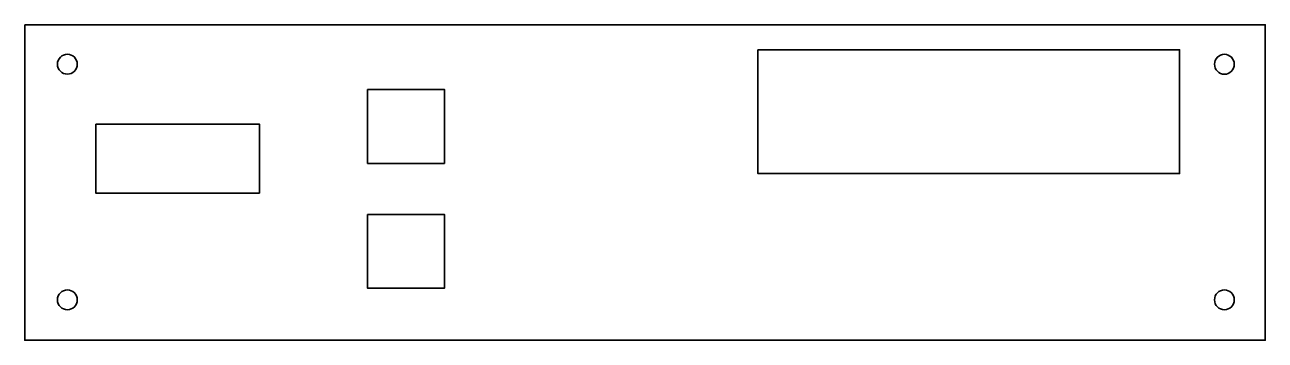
# Model space of a CAD drawing. Header units: millimetres. Extents: x 0 to 200, y 0 to 51.
import ezdxf

# ---------------------------------------------------------------- set-up
doc = ezdxf.new("R2010")
doc.units = ezdxf.units.MM
doc.header["$MEASUREMENT"] = 0
doc.layers.add('Layer 1', color=7, linetype='Continuous')

msp = doc.modelspace()

# ---------------------------------------------------------------- linework, layer by layer
at = {"layer": 'Layer 1', "color": 250, "lineweight": 35, "true_color": 0x231f20}
for points in [[(0, 50.96), (200.05, 50.96), (200.05, 0), (0, 0), (0, 50.96)], [(118.24, 46.93), (186.24, 46.93), (186.24, 26.93), (118.24, 26.93), (118.24, 46.93)], [(55.28, 40.51), (67.68, 40.51), (67.68, 28.57), (55.28, 28.57), (55.28, 40.51)], [(11.45, 34.92), (37.85, 34.92), (37.85, 23.76), (11.45, 23.76), (11.45, 34.92)], [(55.28, 20.33), (67.68, 20.33), (67.68, 8.4), (55.28, 8.4), (55.28, 20.33)]]:
    msp.add_lwpolyline(points, dxfattribs=at)
at = {"layer": 'Layer 1', "lineweight": 0}
for points in [[(8.46, 44.58), (8.46, 43.7), (7.75, 42.98), (6.86, 42.98), (5.98, 42.98), (5.26, 43.7), (5.26, 44.58), (5.26, 45.47), (5.98, 46.19), (6.86, 46.19), (7.75, 46.19), (8.46, 45.47), (8.46, 44.58)], [(195.07, 44.58), (195.07, 43.69), (194.35, 42.97), (193.47, 42.97), (192.58, 42.97), (191.87, 43.69), (191.87, 44.58), (191.87, 45.46), (192.58, 46.19), (193.47, 46.19), (194.35, 46.19), (195.07, 45.46), (195.07, 44.58)], [(8.46, 6.53), (8.46, 5.64), (7.75, 4.93), (6.86, 4.93), (5.98, 4.93), (5.26, 5.64), (5.26, 6.53), (5.26, 7.41), (5.98, 8.13), (6.86, 8.13), (7.75, 8.13), (8.46, 7.41), (8.46, 6.53)], [(195.07, 6.53), (195.07, 5.64), (194.35, 4.93), (193.47, 4.93), (192.58, 4.93), (191.87, 5.64), (191.87, 6.53), (191.87, 7.41), (192.58, 8.13), (193.47, 8.13), (194.35, 8.13), (195.07, 7.41), (195.07, 6.53)]]:
    msp.add_open_spline(points, degree=3, knots=[0, 0, 0, 0, 1, 1, 1, 2, 2, 2, 3, 3, 3, 4, 4, 4, 4], dxfattribs=at)
at = {"layer": 'Layer 1', "color": 250, "lineweight": 35, "true_color": 0x231f20}
for points in [[(8.46, 44.58), (8.46, 43.7), (7.75, 42.98), (6.86, 42.98), (5.98, 42.98), (5.26, 43.7), (5.26, 44.58), (5.26, 45.47), (5.98, 46.19), (6.86, 46.19), (7.75, 46.19), (8.46, 45.47), (8.46, 44.58)], [(195.07, 44.58), (195.07, 43.69), (194.35, 42.97), (193.47, 42.97), (192.58, 42.97), (191.87, 43.69), (191.87, 44.58), (191.87, 45.46), (192.58, 46.19), (193.47, 46.19), (194.35, 46.19), (195.07, 45.46), (195.07, 44.58)], [(8.46, 6.53), (8.46, 5.64), (7.75, 4.93), (6.86, 4.93), (5.98, 4.93), (5.26, 5.64), (5.26, 6.53), (5.26, 7.41), (5.98, 8.13), (6.86, 8.13), (7.75, 8.13), (8.46, 7.41), (8.46, 6.53)], [(195.07, 6.53), (195.07, 5.64), (194.35, 4.93), (193.47, 4.93), (192.58, 4.93), (191.87, 5.64), (191.87, 6.53), (191.87, 7.41), (192.58, 8.13), (193.47, 8.13), (194.35, 8.13), (195.07, 7.41), (195.07, 6.53)]]:
    msp.add_open_spline(points, degree=3, knots=[0, 0, 0, 0, 1, 1, 1, 2, 2, 2, 3, 3, 3, 4, 4, 4, 4], dxfattribs=at)

doc.saveas('drawing.dxf')
